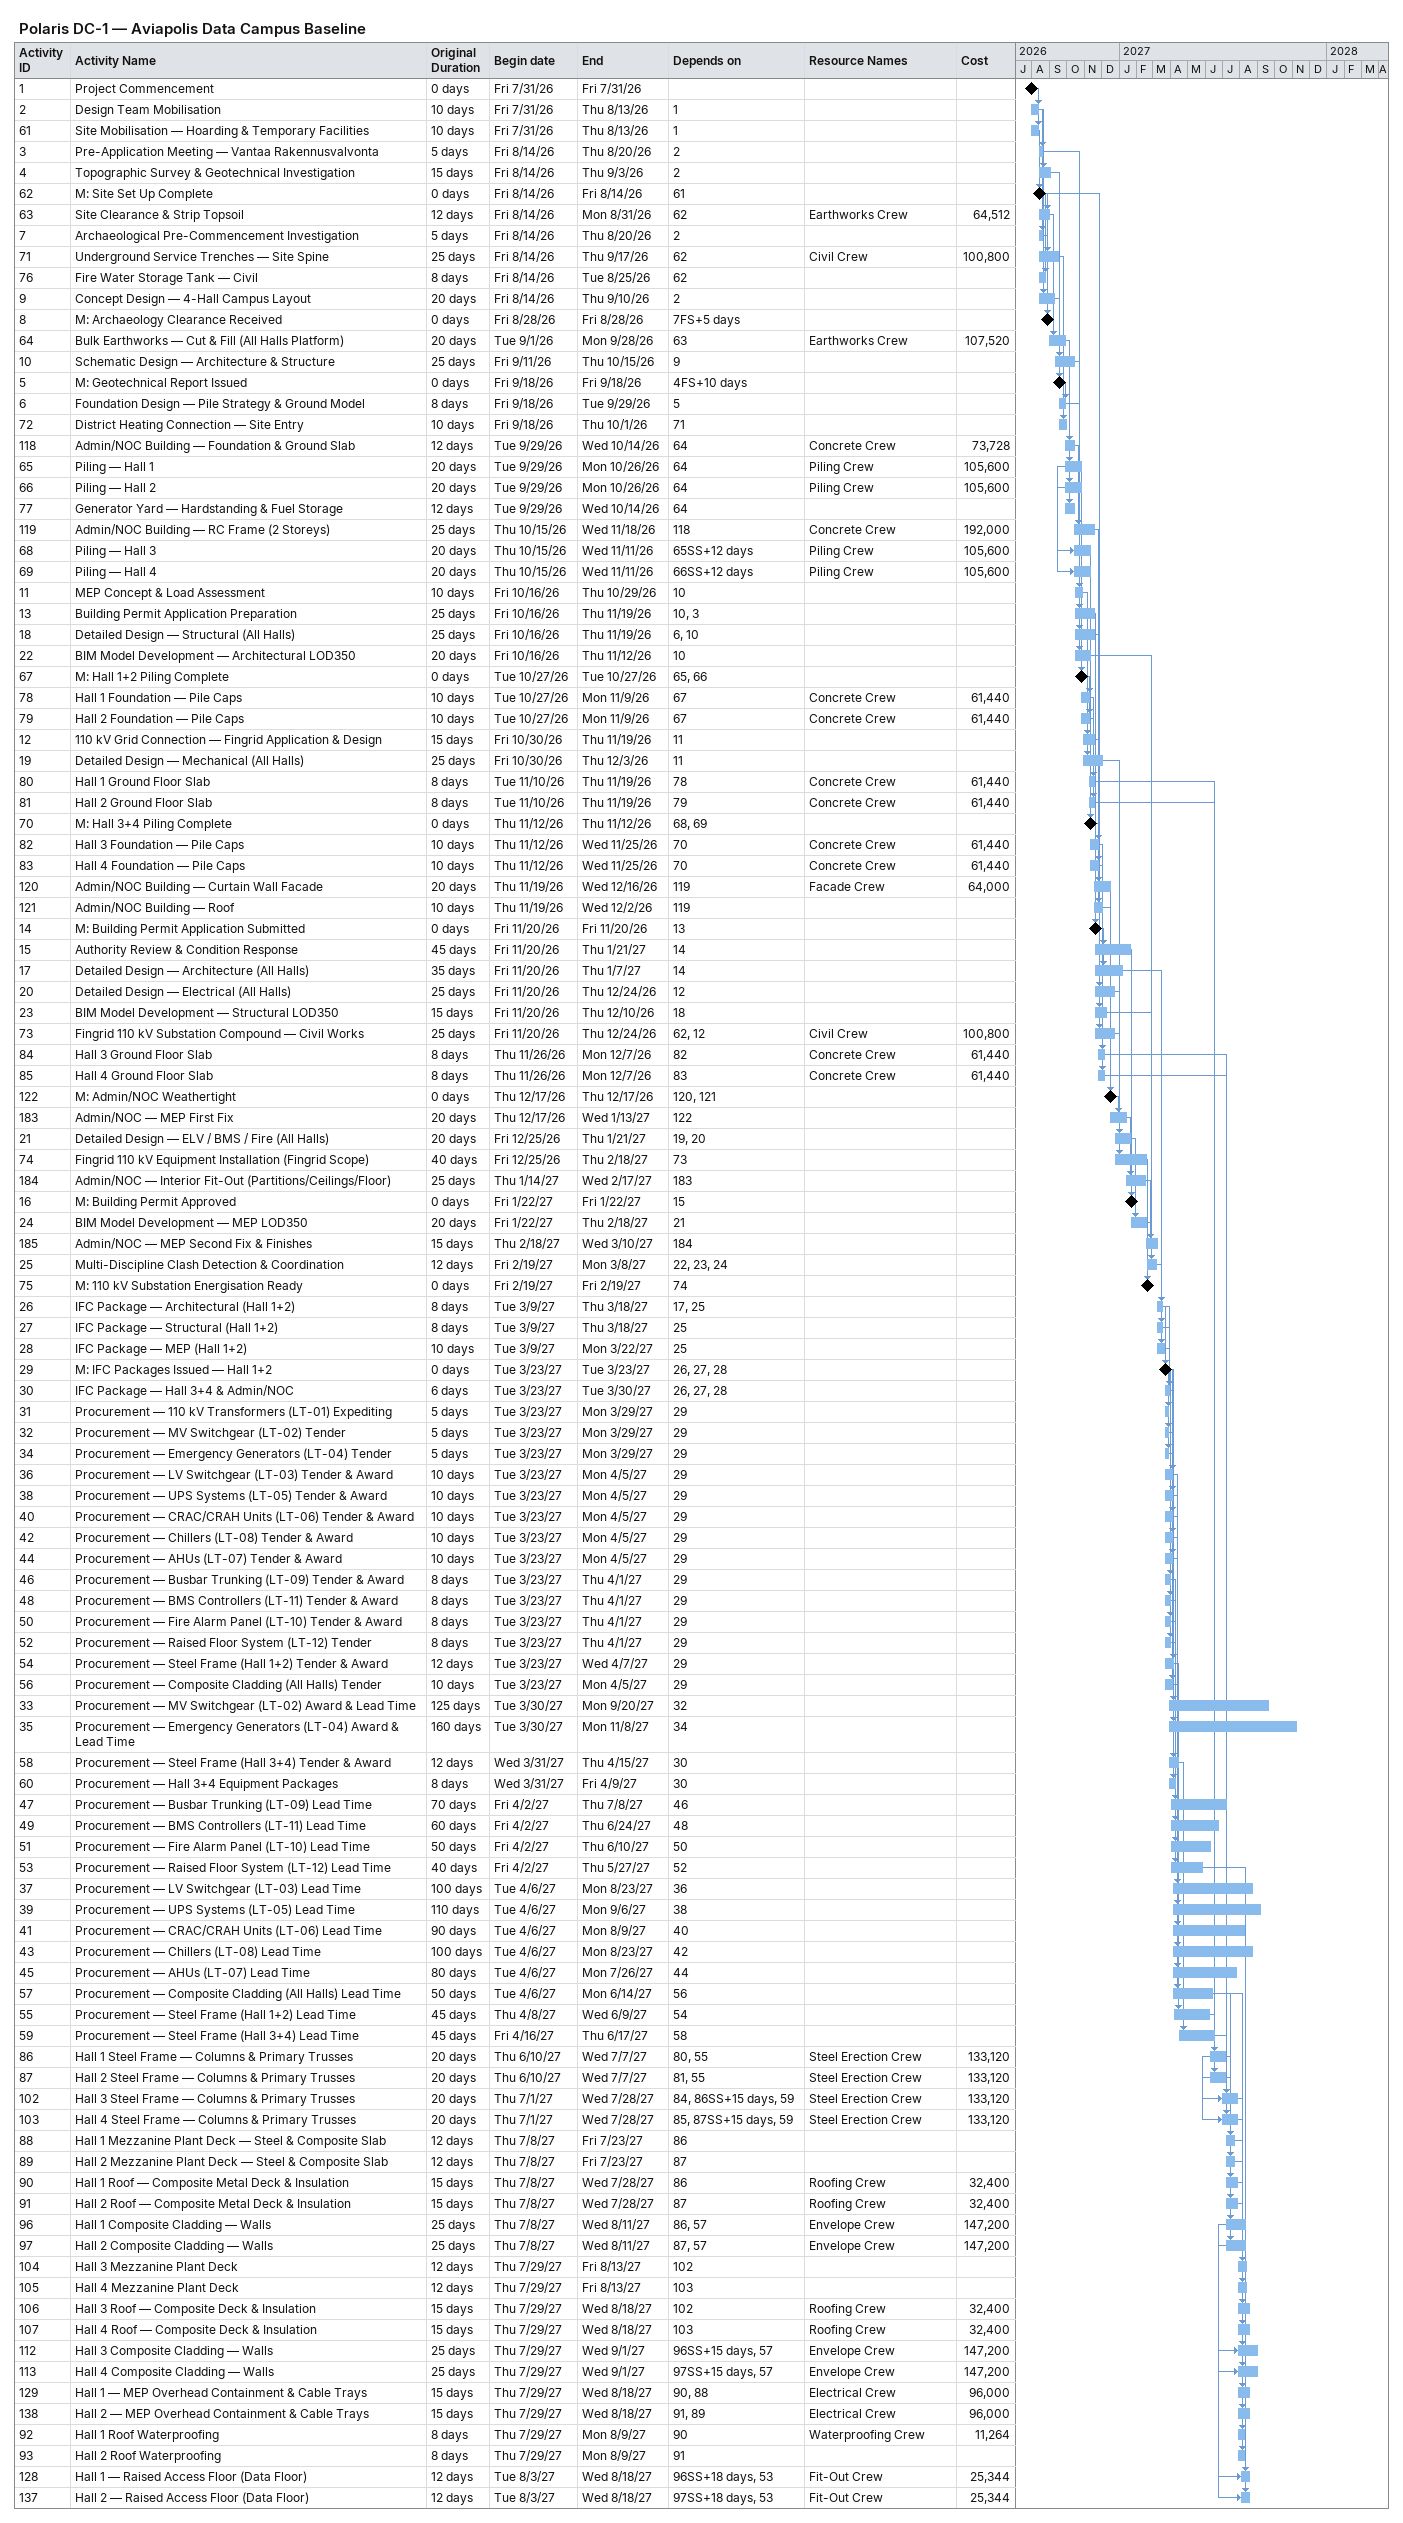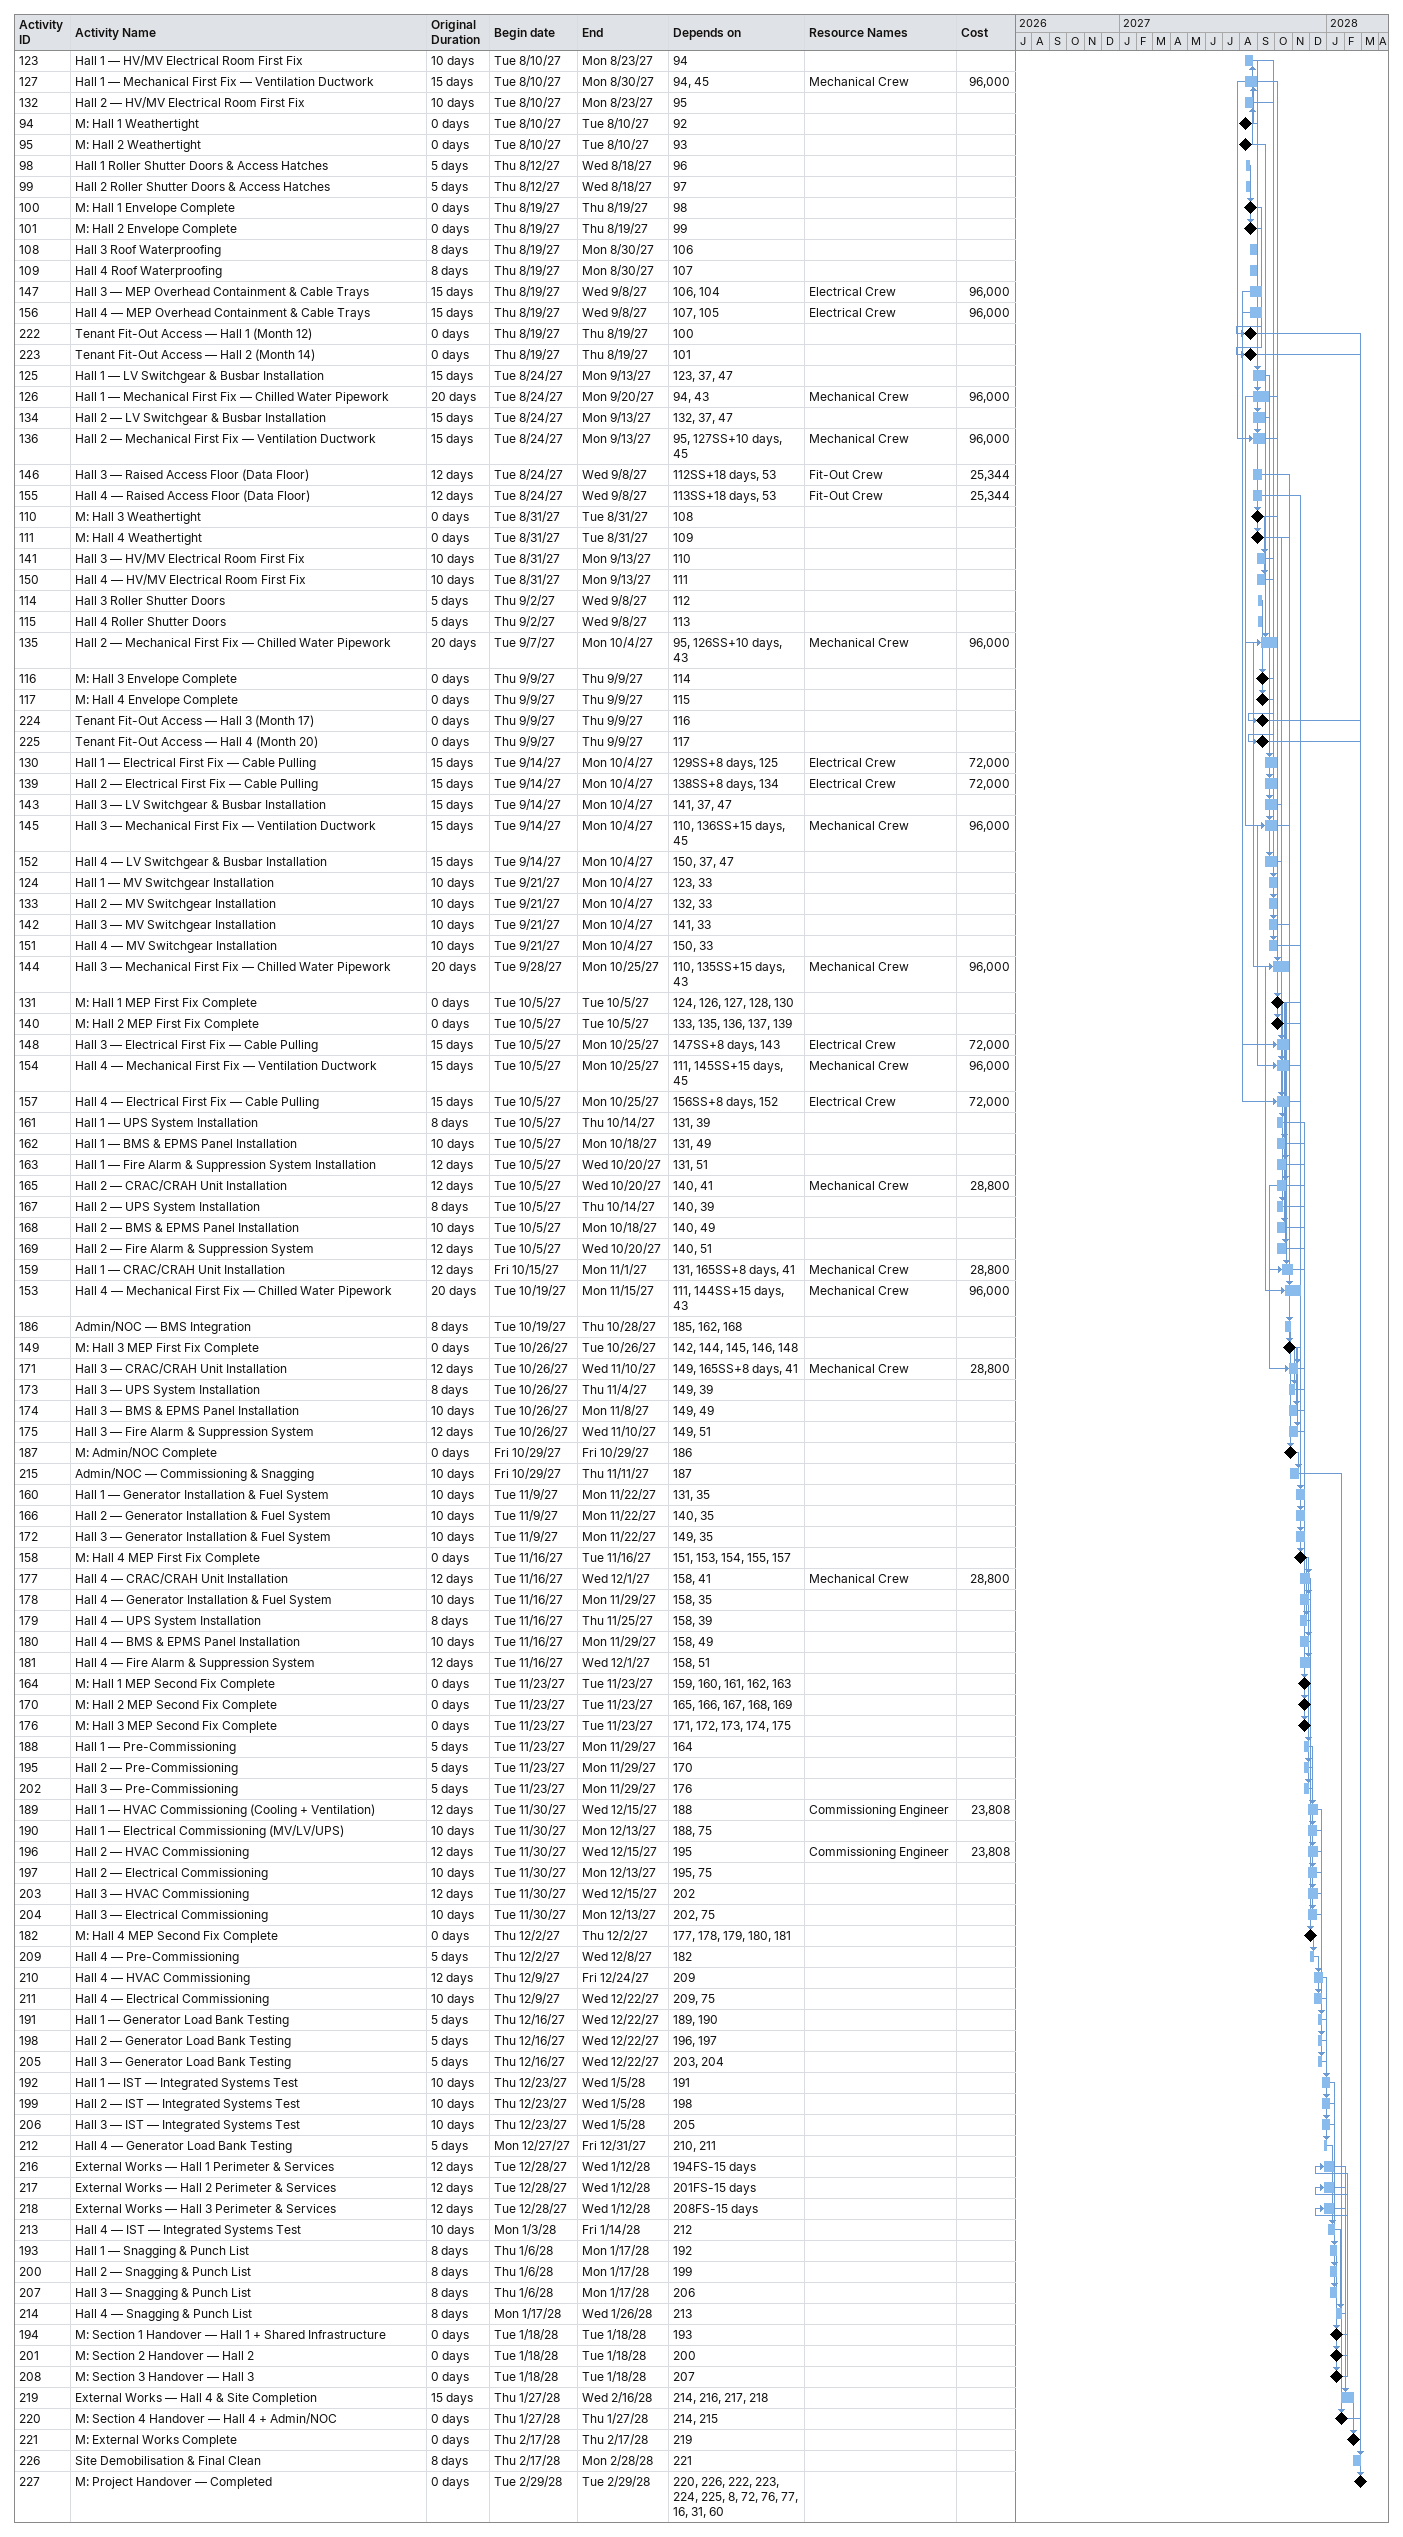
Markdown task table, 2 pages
Polaris DC-1 — Aviapolis Data Campus Baseline

| ID | Task | Original duration | Start | Finish | Predecessors | Resources | Cost |
|---|---|---|---|---|---|---|---|
| 1 | Project Commencement | 0d | 2026-07-31 | 2026-07-31 |  |  |  |
| 2 | Design Team Mobilisation | 10d | 2026-07-31 | 2026-08-13 | 1 |  |  |
| 61 | Site Mobilisation — Hoarding & Temporary Facilities | 10d | 2026-07-31 | 2026-08-13 | 1 |  |  |
| 3 | Pre-Application Meeting — Vantaa Rakennusvalvonta | 5d | 2026-08-14 | 2026-08-20 | 2 |  |  |
| 4 | Topographic Survey & Geotechnical Investigation | 15d | 2026-08-14 | 2026-09-03 | 2 |  |  |
| 62 | M: Site Set Up Complete | 0d | 2026-08-14 | 2026-08-14 | 61 |  |  |
| 63 | Site Clearance & Strip Topsoil | 12d | 2026-08-14 | 2026-08-31 | 62 | Earthworks Crew | 64512 |
| 7 | Archaeological Pre-Commencement Investigation | 5d | 2026-08-14 | 2026-08-20 | 2 |  |  |
| 71 | Underground Service Trenches — Site Spine | 25d | 2026-08-14 | 2026-09-17 | 62 | Civil Crew | 100800 |
| 76 | Fire Water Storage Tank — Civil | 8d | 2026-08-14 | 2026-08-25 | 62 |  |  |
| 9 | Concept Design — 4-Hall Campus Layout | 20d | 2026-08-14 | 2026-09-10 | 2 |  |  |
| 8 | M: Archaeology Clearance Received | 0d | 2026-08-28 | 2026-08-28 | 7FS+5d |  |  |
| 64 | Bulk Earthworks — Cut & Fill (All Halls Platform) | 20d | 2026-09-01 | 2026-09-28 | 63 | Earthworks Crew | 107520 |
| 10 | Schematic Design — Architecture & Structure | 25d | 2026-09-11 | 2026-10-15 | 9 |  |  |
| 5 | M: Geotechnical Report Issued | 0d | 2026-09-18 | 2026-09-18 | 4FS+10d |  |  |
| 6 | Foundation Design — Pile Strategy & Ground Model | 8d | 2026-09-18 | 2026-09-29 | 5 |  |  |
| 72 | District Heating Connection — Site Entry | 10d | 2026-09-18 | 2026-10-01 | 71 |  |  |
| 118 | Admin/NOC Building — Foundation & Ground Slab | 12d | 2026-09-29 | 2026-10-14 | 64 | Concrete Crew | 73728 |
| 65 | Piling — Hall 1 | 20d | 2026-09-29 | 2026-10-26 | 64 | Piling Crew | 105600 |
| 66 | Piling — Hall 2 | 20d | 2026-09-29 | 2026-10-26 | 64 | Piling Crew | 105600 |
| 77 | Generator Yard — Hardstanding & Fuel Storage | 12d | 2026-09-29 | 2026-10-14 | 64 |  |  |
| 119 | Admin/NOC Building — RC Frame (2 Storeys) | 25d | 2026-10-15 | 2026-11-18 | 118 | Concrete Crew | 192000 |
| 68 | Piling — Hall 3 | 20d | 2026-10-15 | 2026-11-11 | 65SS+12d | Piling Crew | 105600 |
| 69 | Piling — Hall 4 | 20d | 2026-10-15 | 2026-11-11 | 66SS+12d | Piling Crew | 105600 |
| 11 | MEP Concept & Load Assessment | 10d | 2026-10-16 | 2026-10-29 | 10 |  |  |
| 13 | Building Permit Application Preparation | 25d | 2026-10-16 | 2026-11-19 | 10, 3 |  |  |
| 18 | Detailed Design — Structural (All Halls) | 25d | 2026-10-16 | 2026-11-19 | 6, 10 |  |  |
| 22 | BIM Model Development — Architectural LOD350 | 20d | 2026-10-16 | 2026-11-12 | 10 |  |  |
| 67 | M: Hall 1+2 Piling Complete | 0d | 2026-10-27 | 2026-10-27 | 65, 66 |  |  |
| 78 | Hall 1 Foundation — Pile Caps | 10d | 2026-10-27 | 2026-11-09 | 67 | Concrete Crew | 61440 |
| 79 | Hall 2 Foundation — Pile Caps | 10d | 2026-10-27 | 2026-11-09 | 67 | Concrete Crew | 61440 |
| 12 | 110 kV Grid Connection — Fingrid Application & Design | 15d | 2026-10-30 | 2026-11-19 | 11 |  |  |
| 19 | Detailed Design — Mechanical (All Halls) | 25d | 2026-10-30 | 2026-12-03 | 11 |  |  |
| 80 | Hall 1 Ground Floor Slab | 8d | 2026-11-10 | 2026-11-19 | 78 | Concrete Crew | 61440 |
| 81 | Hall 2 Ground Floor Slab | 8d | 2026-11-10 | 2026-11-19 | 79 | Concrete Crew | 61440 |
| 70 | M: Hall 3+4 Piling Complete | 0d | 2026-11-12 | 2026-11-12 | 68, 69 |  |  |
| 82 | Hall 3 Foundation — Pile Caps | 10d | 2026-11-12 | 2026-11-25 | 70 | Concrete Crew | 61440 |
| 83 | Hall 4 Foundation — Pile Caps | 10d | 2026-11-12 | 2026-11-25 | 70 | Concrete Crew | 61440 |
| 120 | Admin/NOC Building — Curtain Wall Facade | 20d | 2026-11-19 | 2026-12-16 | 119 | Facade Crew | 64000 |
| 121 | Admin/NOC Building — Roof | 10d | 2026-11-19 | 2026-12-02 | 119 |  |  |
| 14 | M: Building Permit Application Submitted | 0d | 2026-11-20 | 2026-11-20 | 13 |  |  |
| 15 | Authority Review & Condition Response | 45d | 2026-11-20 | 2027-01-21 | 14 |  |  |
| 17 | Detailed Design — Architecture (All Halls) | 35d | 2026-11-20 | 2027-01-07 | 14 |  |  |
| 20 | Detailed Design — Electrical (All Halls) | 25d | 2026-11-20 | 2026-12-24 | 12 |  |  |
| 23 | BIM Model Development — Structural LOD350 | 15d | 2026-11-20 | 2026-12-10 | 18 |  |  |
| 73 | Fingrid 110 kV Substation Compound — Civil Works | 25d | 2026-11-20 | 2026-12-24 | 62, 12 | Civil Crew | 100800 |
| 84 | Hall 3 Ground Floor Slab | 8d | 2026-11-26 | 2026-12-07 | 82 | Concrete Crew | 61440 |
| 85 | Hall 4 Ground Floor Slab | 8d | 2026-11-26 | 2026-12-07 | 83 | Concrete Crew | 61440 |
| 122 | M: Admin/NOC Weathertight | 0d | 2026-12-17 | 2026-12-17 | 120, 121 |  |  |
| 183 | Admin/NOC — MEP First Fix | 20d | 2026-12-17 | 2027-01-13 | 122 |  |  |
| 21 | Detailed Design — ELV / BMS / Fire (All Halls) | 20d | 2026-12-25 | 2027-01-21 | 19, 20 |  |  |
| 74 | Fingrid 110 kV Equipment Installation (Fingrid Scope) | 40d | 2026-12-25 | 2027-02-18 | 73 |  |  |
| 184 | Admin/NOC — Interior Fit-Out (Partitions/Ceilings/Floor) | 25d | 2027-01-14 | 2027-02-17 | 183 |  |  |
| 16 | M: Building Permit Approved | 0d | 2027-01-22 | 2027-01-22 | 15 |  |  |
| 24 | BIM Model Development — MEP LOD350 | 20d | 2027-01-22 | 2027-02-18 | 21 |  |  |
| 185 | Admin/NOC — MEP Second Fix & Finishes | 15d | 2027-02-18 | 2027-03-10 | 184 |  |  |
| 25 | Multi-Discipline Clash Detection & Coordination | 12d | 2027-02-19 | 2027-03-08 | 22, 23, 24 |  |  |
| 75 | M: 110 kV Substation Energisation Ready | 0d | 2027-02-19 | 2027-02-19 | 74 |  |  |
| 26 | IFC Package — Architectural (Hall 1+2) | 8d | 2027-03-09 | 2027-03-18 | 17, 25 |  |  |
| 27 | IFC Package — Structural (Hall 1+2) | 8d | 2027-03-09 | 2027-03-18 | 25 |  |  |
| 28 | IFC Package — MEP (Hall 1+2) | 10d | 2027-03-09 | 2027-03-22 | 25 |  |  |
| 29 | M: IFC Packages Issued — Hall 1+2 | 0d | 2027-03-23 | 2027-03-23 | 26, 27, 28 |  |  |
| 30 | IFC Package — Hall 3+4 & Admin/NOC | 6d | 2027-03-23 | 2027-03-30 | 26, 27, 28 |  |  |
| 31 | Procurement — 110 kV Transformers (LT-01) Expediting | 5d | 2027-03-23 | 2027-03-29 | 29 |  |  |
| 32 | Procurement — MV Switchgear (LT-02) Tender | 5d | 2027-03-23 | 2027-03-29 | 29 |  |  |
| 34 | Procurement — Emergency Generators (LT-04) Tender | 5d | 2027-03-23 | 2027-03-29 | 29 |  |  |
| 36 | Procurement — LV Switchgear (LT-03) Tender & Award | 10d | 2027-03-23 | 2027-04-05 | 29 |  |  |
| 38 | Procurement — UPS Systems (LT-05) Tender & Award | 10d | 2027-03-23 | 2027-04-05 | 29 |  |  |
| 40 | Procurement — CRAC/CRAH Units (LT-06) Tender & Award | 10d | 2027-03-23 | 2027-04-05 | 29 |  |  |
| 42 | Procurement — Chillers (LT-08) Tender & Award | 10d | 2027-03-23 | 2027-04-05 | 29 |  |  |
| 44 | Procurement — AHUs (LT-07) Tender & Award | 10d | 2027-03-23 | 2027-04-05 | 29 |  |  |
| 46 | Procurement — Busbar Trunking (LT-09) Tender & Award | 8d | 2027-03-23 | 2027-04-01 | 29 |  |  |
| 48 | Procurement — BMS Controllers (LT-11) Tender & Award | 8d | 2027-03-23 | 2027-04-01 | 29 |  |  |
| 50 | Procurement — Fire Alarm Panel (LT-10) Tender & Award | 8d | 2027-03-23 | 2027-04-01 | 29 |  |  |
| 52 | Procurement — Raised Floor System (LT-12) Tender | 8d | 2027-03-23 | 2027-04-01 | 29 |  |  |
| 54 | Procurement — Steel Frame (Hall 1+2) Tender & Award | 12d | 2027-03-23 | 2027-04-07 | 29 |  |  |
| 56 | Procurement — Composite Cladding (All Halls) Tender | 10d | 2027-03-23 | 2027-04-05 | 29 |  |  |
| 33 | Procurement — MV Switchgear (LT-02) Award & Lead Time | 125d | 2027-03-30 | 2027-09-20 | 32 |  |  |
| 35 | Procurement — Emergency Generators (LT-04) Award & Lead Time | 160d | 2027-03-30 | 2027-11-08 | 34 |  |  |
| 58 | Procurement — Steel Frame (Hall 3+4) Tender & Award | 12d | 2027-03-31 | 2027-04-15 | 30 |  |  |
| 60 | Procurement — Hall 3+4 Equipment Packages | 8d | 2027-03-31 | 2027-04-09 | 30 |  |  |
| 47 | Procurement — Busbar Trunking (LT-09) Lead Time | 70d | 2027-04-02 | 2027-07-08 | 46 |  |  |
| 49 | Procurement — BMS Controllers (LT-11) Lead Time | 60d | 2027-04-02 | 2027-06-24 | 48 |  |  |
| 51 | Procurement — Fire Alarm Panel (LT-10) Lead Time | 50d | 2027-04-02 | 2027-06-10 | 50 |  |  |
| 53 | Procurement — Raised Floor System (LT-12) Lead Time | 40d | 2027-04-02 | 2027-05-27 | 52 |  |  |
| 37 | Procurement — LV Switchgear (LT-03) Lead Time | 100d | 2027-04-06 | 2027-08-23 | 36 |  |  |
| 39 | Procurement — UPS Systems (LT-05) Lead Time | 110d | 2027-04-06 | 2027-09-06 | 38 |  |  |
| 41 | Procurement — CRAC/CRAH Units (LT-06) Lead Time | 90d | 2027-04-06 | 2027-08-09 | 40 |  |  |
| 43 | Procurement — Chillers (LT-08) Lead Time | 100d | 2027-04-06 | 2027-08-23 | 42 |  |  |
| 45 | Procurement — AHUs (LT-07) Lead Time | 80d | 2027-04-06 | 2027-07-26 | 44 |  |  |
| 57 | Procurement — Composite Cladding (All Halls) Lead Time | 50d | 2027-04-06 | 2027-06-14 | 56 |  |  |
| 55 | Procurement — Steel Frame (Hall 1+2) Lead Time | 45d | 2027-04-08 | 2027-06-09 | 54 |  |  |
| 59 | Procurement — Steel Frame (Hall 3+4) Lead Time | 45d | 2027-04-16 | 2027-06-17 | 58 |  |  |
| 86 | Hall 1 Steel Frame — Columns & Primary Trusses | 20d | 2027-06-10 | 2027-07-07 | 80, 55 | Steel Erection Crew | 133120 |
| 87 | Hall 2 Steel Frame — Columns & Primary Trusses | 20d | 2027-06-10 | 2027-07-07 | 81, 55 | Steel Erection Crew | 133120 |
| 102 | Hall 3 Steel Frame — Columns & Primary Trusses | 20d | 2027-07-01 | 2027-07-28 | 84, 86SS+15d, 59 | Steel Erection Crew | 133120 |
| 103 | Hall 4 Steel Frame — Columns & Primary Trusses | 20d | 2027-07-01 | 2027-07-28 | 85, 87SS+15d, 59 | Steel Erection Crew | 133120 |
| 88 | Hall 1 Mezzanine Plant Deck — Steel & Composite Slab | 12d | 2027-07-08 | 2027-07-23 | 86 |  |  |
| 89 | Hall 2 Mezzanine Plant Deck — Steel & Composite Slab | 12d | 2027-07-08 | 2027-07-23 | 87 |  |  |
| 90 | Hall 1 Roof — Composite Metal Deck & Insulation | 15d | 2027-07-08 | 2027-07-28 | 86 | Roofing Crew | 32400 |
| 91 | Hall 2 Roof — Composite Metal Deck & Insulation | 15d | 2027-07-08 | 2027-07-28 | 87 | Roofing Crew | 32400 |
| 96 | Hall 1 Composite Cladding — Walls | 25d | 2027-07-08 | 2027-08-11 | 86, 57 | Envelope Crew | 147200 |
| 97 | Hall 2 Composite Cladding — Walls | 25d | 2027-07-08 | 2027-08-11 | 87, 57 | Envelope Crew | 147200 |
| 104 | Hall 3 Mezzanine Plant Deck | 12d | 2027-07-29 | 2027-08-13 | 102 |  |  |
| 105 | Hall 4 Mezzanine Plant Deck | 12d | 2027-07-29 | 2027-08-13 | 103 |  |  |
| 106 | Hall 3 Roof — Composite Deck & Insulation | 15d | 2027-07-29 | 2027-08-18 | 102 | Roofing Crew | 32400 |
| 107 | Hall 4 Roof — Composite Deck & Insulation | 15d | 2027-07-29 | 2027-08-18 | 103 | Roofing Crew | 32400 |
| 112 | Hall 3 Composite Cladding — Walls | 25d | 2027-07-29 | 2027-09-01 | 96SS+15d, 57 | Envelope Crew | 147200 |
| 113 | Hall 4 Composite Cladding — Walls | 25d | 2027-07-29 | 2027-09-01 | 97SS+15d, 57 | Envelope Crew | 147200 |
| 129 | Hall 1 — MEP Overhead Containment & Cable Trays | 15d | 2027-07-29 | 2027-08-18 | 90, 88 | Electrical Crew | 96000 |
| 138 | Hall 2 — MEP Overhead Containment & Cable Trays | 15d | 2027-07-29 | 2027-08-18 | 91, 89 | Electrical Crew | 96000 |
| 92 | Hall 1 Roof Waterproofing | 8d | 2027-07-29 | 2027-08-09 | 90 | Waterproofing Crew | 11264 |
| 93 | Hall 2 Roof Waterproofing | 8d | 2027-07-29 | 2027-08-09 | 91 |  |  |
| 128 | Hall 1 — Raised Access Floor (Data Floor) | 12d | 2027-08-03 | 2027-08-18 | 96SS+18d, 53 | Fit-Out Crew | 25344 |
| 137 | Hall 2 — Raised Access Floor (Data Floor) | 12d | 2027-08-03 | 2027-08-18 | 97SS+18d, 53 | Fit-Out Crew | 25344 |
| 123 | Hall 1 — HV/MV Electrical Room First Fix | 10d | 2027-08-10 | 2027-08-23 | 94 |  |  |
| 127 | Hall 1 — Mechanical First Fix — Ventilation Ductwork | 15d | 2027-08-10 | 2027-08-30 | 94, 45 | Mechanical Crew | 96000 |
| 132 | Hall 2 — HV/MV Electrical Room First Fix | 10d | 2027-08-10 | 2027-08-23 | 95 |  |  |
| 94 | M: Hall 1 Weathertight | 0d | 2027-08-10 | 2027-08-10 | 92 |  |  |
| 95 | M: Hall 2 Weathertight | 0d | 2027-08-10 | 2027-08-10 | 93 |  |  |
| 98 | Hall 1 Roller Shutter Doors & Access Hatches | 5d | 2027-08-12 | 2027-08-18 | 96 |  |  |
| 99 | Hall 2 Roller Shutter Doors & Access Hatches | 5d | 2027-08-12 | 2027-08-18 | 97 |  |  |
| 100 | M: Hall 1 Envelope Complete | 0d | 2027-08-19 | 2027-08-19 | 98 |  |  |
| 101 | M: Hall 2 Envelope Complete | 0d | 2027-08-19 | 2027-08-19 | 99 |  |  |
| 108 | Hall 3 Roof Waterproofing | 8d | 2027-08-19 | 2027-08-30 | 106 |  |  |
| 109 | Hall 4 Roof Waterproofing | 8d | 2027-08-19 | 2027-08-30 | 107 |  |  |
| 147 | Hall 3 — MEP Overhead Containment & Cable Trays | 15d | 2027-08-19 | 2027-09-08 | 106, 104 | Electrical Crew | 96000 |
| 156 | Hall 4 — MEP Overhead Containment & Cable Trays | 15d | 2027-08-19 | 2027-09-08 | 107, 105 | Electrical Crew | 96000 |
| 222 | Tenant Fit-Out Access — Hall 1 (Month 12) | 0d | 2027-08-19 | 2027-08-19 | 100 |  |  |
| 223 | Tenant Fit-Out Access — Hall 2 (Month 14) | 0d | 2027-08-19 | 2027-08-19 | 101 |  |  |
| 125 | Hall 1 — LV Switchgear & Busbar Installation | 15d | 2027-08-24 | 2027-09-13 | 123, 37, 47 |  |  |
| 126 | Hall 1 — Mechanical First Fix — Chilled Water Pipework | 20d | 2027-08-24 | 2027-09-20 | 94, 43 | Mechanical Crew | 96000 |
| 134 | Hall 2 — LV Switchgear & Busbar Installation | 15d | 2027-08-24 | 2027-09-13 | 132, 37, 47 |  |  |
| 136 | Hall 2 — Mechanical First Fix — Ventilation Ductwork | 15d | 2027-08-24 | 2027-09-13 | 95, 127SS+10d, 45 | Mechanical Crew | 96000 |
| 146 | Hall 3 — Raised Access Floor (Data Floor) | 12d | 2027-08-24 | 2027-09-08 | 112SS+18d, 53 | Fit-Out Crew | 25344 |
| 155 | Hall 4 — Raised Access Floor (Data Floor) | 12d | 2027-08-24 | 2027-09-08 | 113SS+18d, 53 | Fit-Out Crew | 25344 |
| 110 | M: Hall 3 Weathertight | 0d | 2027-08-31 | 2027-08-31 | 108 |  |  |
| 111 | M: Hall 4 Weathertight | 0d | 2027-08-31 | 2027-08-31 | 109 |  |  |
| 141 | Hall 3 — HV/MV Electrical Room First Fix | 10d | 2027-08-31 | 2027-09-13 | 110 |  |  |
| 150 | Hall 4 — HV/MV Electrical Room First Fix | 10d | 2027-08-31 | 2027-09-13 | 111 |  |  |
| 114 | Hall 3 Roller Shutter Doors | 5d | 2027-09-02 | 2027-09-08 | 112 |  |  |
| 115 | Hall 4 Roller Shutter Doors | 5d | 2027-09-02 | 2027-09-08 | 113 |  |  |
| 135 | Hall 2 — Mechanical First Fix — Chilled Water Pipework | 20d | 2027-09-07 | 2027-10-04 | 95, 126SS+10d, 43 | Mechanical Crew | 96000 |
| 116 | M: Hall 3 Envelope Complete | 0d | 2027-09-09 | 2027-09-09 | 114 |  |  |
| 117 | M: Hall 4 Envelope Complete | 0d | 2027-09-09 | 2027-09-09 | 115 |  |  |
| 224 | Tenant Fit-Out Access — Hall 3 (Month 17) | 0d | 2027-09-09 | 2027-09-09 | 116 |  |  |
| 225 | Tenant Fit-Out Access — Hall 4 (Month 20) | 0d | 2027-09-09 | 2027-09-09 | 117 |  |  |
| 130 | Hall 1 — Electrical First Fix — Cable Pulling | 15d | 2027-09-14 | 2027-10-04 | 129SS+8d, 125 | Electrical Crew | 72000 |
| 139 | Hall 2 — Electrical First Fix — Cable Pulling | 15d | 2027-09-14 | 2027-10-04 | 138SS+8d, 134 | Electrical Crew | 72000 |
| 143 | Hall 3 — LV Switchgear & Busbar Installation | 15d | 2027-09-14 | 2027-10-04 | 141, 37, 47 |  |  |
| 145 | Hall 3 — Mechanical First Fix — Ventilation Ductwork | 15d | 2027-09-14 | 2027-10-04 | 110, 136SS+15d, 45 | Mechanical Crew | 96000 |
| 152 | Hall 4 — LV Switchgear & Busbar Installation | 15d | 2027-09-14 | 2027-10-04 | 150, 37, 47 |  |  |
| 124 | Hall 1 — MV Switchgear Installation | 10d | 2027-09-21 | 2027-10-04 | 123, 33 |  |  |
| 133 | Hall 2 — MV Switchgear Installation | 10d | 2027-09-21 | 2027-10-04 | 132, 33 |  |  |
| 142 | Hall 3 — MV Switchgear Installation | 10d | 2027-09-21 | 2027-10-04 | 141, 33 |  |  |
| 151 | Hall 4 — MV Switchgear Installation | 10d | 2027-09-21 | 2027-10-04 | 150, 33 |  |  |
| 144 | Hall 3 — Mechanical First Fix — Chilled Water Pipework | 20d | 2027-09-28 | 2027-10-25 | 110, 135SS+15d, 43 | Mechanical Crew | 96000 |
| 131 | M: Hall 1 MEP First Fix Complete | 0d | 2027-10-05 | 2027-10-05 | 124, 126, 127, 128, 130 |  |  |
| 140 | M: Hall 2 MEP First Fix Complete | 0d | 2027-10-05 | 2027-10-05 | 133, 135, 136, 137, 139 |  |  |
| 148 | Hall 3 — Electrical First Fix — Cable Pulling | 15d | 2027-10-05 | 2027-10-25 | 147SS+8d, 143 | Electrical Crew | 72000 |
| 154 | Hall 4 — Mechanical First Fix — Ventilation Ductwork | 15d | 2027-10-05 | 2027-10-25 | 111, 145SS+15d, 45 | Mechanical Crew | 96000 |
| 157 | Hall 4 — Electrical First Fix — Cable Pulling | 15d | 2027-10-05 | 2027-10-25 | 156SS+8d, 152 | Electrical Crew | 72000 |
| 161 | Hall 1 — UPS System Installation | 8d | 2027-10-05 | 2027-10-14 | 131, 39 |  |  |
| 162 | Hall 1 — BMS & EPMS Panel Installation | 10d | 2027-10-05 | 2027-10-18 | 131, 49 |  |  |
| 163 | Hall 1 — Fire Alarm & Suppression System Installation | 12d | 2027-10-05 | 2027-10-20 | 131, 51 |  |  |
| 165 | Hall 2 — CRAC/CRAH Unit Installation | 12d | 2027-10-05 | 2027-10-20 | 140, 41 | Mechanical Crew | 28800 |
| 167 | Hall 2 — UPS System Installation | 8d | 2027-10-05 | 2027-10-14 | 140, 39 |  |  |
| 168 | Hall 2 — BMS & EPMS Panel Installation | 10d | 2027-10-05 | 2027-10-18 | 140, 49 |  |  |
| 169 | Hall 2 — Fire Alarm & Suppression System | 12d | 2027-10-05 | 2027-10-20 | 140, 51 |  |  |
| 159 | Hall 1 — CRAC/CRAH Unit Installation | 12d | 2027-10-15 | 2027-11-01 | 131, 165SS+8d, 41 | Mechanical Crew | 28800 |
| 153 | Hall 4 — Mechanical First Fix — Chilled Water Pipework | 20d | 2027-10-19 | 2027-11-15 | 111, 144SS+15d, 43 | Mechanical Crew | 96000 |
| 186 | Admin/NOC — BMS Integration | 8d | 2027-10-19 | 2027-10-28 | 185, 162, 168 |  |  |
| 149 | M: Hall 3 MEP First Fix Complete | 0d | 2027-10-26 | 2027-10-26 | 142, 144, 145, 146, 148 |  |  |
| 171 | Hall 3 — CRAC/CRAH Unit Installation | 12d | 2027-10-26 | 2027-11-10 | 149, 165SS+8d, 41 | Mechanical Crew | 28800 |
| 173 | Hall 3 — UPS System Installation | 8d | 2027-10-26 | 2027-11-04 | 149, 39 |  |  |
| 174 | Hall 3 — BMS & EPMS Panel Installation | 10d | 2027-10-26 | 2027-11-08 | 149, 49 |  |  |
| 175 | Hall 3 — Fire Alarm & Suppression System | 12d | 2027-10-26 | 2027-11-10 | 149, 51 |  |  |
| 187 | M: Admin/NOC Complete | 0d | 2027-10-29 | 2027-10-29 | 186 |  |  |
| 215 | Admin/NOC — Commissioning & Snagging | 10d | 2027-10-29 | 2027-11-11 | 187 |  |  |
| 160 | Hall 1 — Generator Installation & Fuel System | 10d | 2027-11-09 | 2027-11-22 | 131, 35 |  |  |
| 166 | Hall 2 — Generator Installation & Fuel System | 10d | 2027-11-09 | 2027-11-22 | 140, 35 |  |  |
| 172 | Hall 3 — Generator Installation & Fuel System | 10d | 2027-11-09 | 2027-11-22 | 149, 35 |  |  |
| 158 | M: Hall 4 MEP First Fix Complete | 0d | 2027-11-16 | 2027-11-16 | 151, 153, 154, 155, 157 |  |  |
| 177 | Hall 4 — CRAC/CRAH Unit Installation | 12d | 2027-11-16 | 2027-12-01 | 158, 41 | Mechanical Crew | 28800 |
| 178 | Hall 4 — Generator Installation & Fuel System | 10d | 2027-11-16 | 2027-11-29 | 158, 35 |  |  |
| 179 | Hall 4 — UPS System Installation | 8d | 2027-11-16 | 2027-11-25 | 158, 39 |  |  |
| 180 | Hall 4 — BMS & EPMS Panel Installation | 10d | 2027-11-16 | 2027-11-29 | 158, 49 |  |  |
| 181 | Hall 4 — Fire Alarm & Suppression System | 12d | 2027-11-16 | 2027-12-01 | 158, 51 |  |  |
| 164 | M: Hall 1 MEP Second Fix Complete | 0d | 2027-11-23 | 2027-11-23 | 159, 160, 161, 162, 163 |  |  |
| 170 | M: Hall 2 MEP Second Fix Complete | 0d | 2027-11-23 | 2027-11-23 | 165, 166, 167, 168, 169 |  |  |
| 176 | M: Hall 3 MEP Second Fix Complete | 0d | 2027-11-23 | 2027-11-23 | 171, 172, 173, 174, 175 |  |  |
| 188 | Hall 1 — Pre-Commissioning | 5d | 2027-11-23 | 2027-11-29 | 164 |  |  |
| 195 | Hall 2 — Pre-Commissioning | 5d | 2027-11-23 | 2027-11-29 | 170 |  |  |
| 202 | Hall 3 — Pre-Commissioning | 5d | 2027-11-23 | 2027-11-29 | 176 |  |  |
| 189 | Hall 1 — HVAC Commissioning (Cooling + Ventilation) | 12d | 2027-11-30 | 2027-12-15 | 188 | Commissioning Engineer | 23808 |
| 190 | Hall 1 — Electrical Commissioning (MV/LV/UPS) | 10d | 2027-11-30 | 2027-12-13 | 188, 75 |  |  |
| 196 | Hall 2 — HVAC Commissioning | 12d | 2027-11-30 | 2027-12-15 | 195 | Commissioning Engineer | 23808 |
| 197 | Hall 2 — Electrical Commissioning | 10d | 2027-11-30 | 2027-12-13 | 195, 75 |  |  |
| 203 | Hall 3 — HVAC Commissioning | 12d | 2027-11-30 | 2027-12-15 | 202 |  |  |
| 204 | Hall 3 — Electrical Commissioning | 10d | 2027-11-30 | 2027-12-13 | 202, 75 |  |  |
| 182 | M: Hall 4 MEP Second Fix Complete | 0d | 2027-12-02 | 2027-12-02 | 177, 178, 179, 180, 181 |  |  |
| 209 | Hall 4 — Pre-Commissioning | 5d | 2027-12-02 | 2027-12-08 | 182 |  |  |
| 210 | Hall 4 — HVAC Commissioning | 12d | 2027-12-09 | 2027-12-24 | 209 |  |  |
| 211 | Hall 4 — Electrical Commissioning | 10d | 2027-12-09 | 2027-12-22 | 209, 75 |  |  |
| 191 | Hall 1 — Generator Load Bank Testing | 5d | 2027-12-16 | 2027-12-22 | 189, 190 |  |  |
| 198 | Hall 2 — Generator Load Bank Testing | 5d | 2027-12-16 | 2027-12-22 | 196, 197 |  |  |
| 205 | Hall 3 — Generator Load Bank Testing | 5d | 2027-12-16 | 2027-12-22 | 203, 204 |  |  |
| 192 | Hall 1 — IST — Integrated Systems Test | 10d | 2027-12-23 | 2028-01-05 | 191 |  |  |
| 199 | Hall 2 — IST — Integrated Systems Test | 10d | 2027-12-23 | 2028-01-05 | 198 |  |  |
| 206 | Hall 3 — IST — Integrated Systems Test | 10d | 2027-12-23 | 2028-01-05 | 205 |  |  |
| 212 | Hall 4 — Generator Load Bank Testing | 5d | 2027-12-27 | 2027-12-31 | 210, 211 |  |  |
| 216 | External Works — Hall 1 Perimeter & Services | 12d | 2027-12-28 | 2028-01-12 | 194FS-15d |  |  |
| 217 | External Works — Hall 2 Perimeter & Services | 12d | 2027-12-28 | 2028-01-12 | 201FS-15d |  |  |
| 218 | External Works — Hall 3 Perimeter & Services | 12d | 2027-12-28 | 2028-01-12 | 208FS-15d |  |  |
| 213 | Hall 4 — IST — Integrated Systems Test | 10d | 2028-01-03 | 2028-01-14 | 212 |  |  |
| 193 | Hall 1 — Snagging & Punch List | 8d | 2028-01-06 | 2028-01-17 | 192 |  |  |
| 200 | Hall 2 — Snagging & Punch List | 8d | 2028-01-06 | 2028-01-17 | 199 |  |  |
| 207 | Hall 3 — Snagging & Punch List | 8d | 2028-01-06 | 2028-01-17 | 206 |  |  |
| 214 | Hall 4 — Snagging & Punch List | 8d | 2028-01-17 | 2028-01-26 | 213 |  |  |
| 194 | M: Section 1 Handover — Hall 1 + Shared Infrastructure | 0d | 2028-01-18 | 2028-01-18 | 193 |  |  |
| 201 | M: Section 2 Handover — Hall 2 | 0d | 2028-01-18 | 2028-01-18 | 200 |  |  |
| 208 | M: Section 3 Handover — Hall 3 | 0d | 2028-01-18 | 2028-01-18 | 207 |  |  |
| 219 | External Works — Hall 4 & Site Completion | 15d | 2028-01-27 | 2028-02-16 | 214, 216, 217, 218 |  |  |
| 220 | M: Section 4 Handover — Hall 4 + Admin/NOC | 0d | 2028-01-27 | 2028-01-27 | 214, 215 |  |  |
| 221 | M: External Works Complete | 0d | 2028-02-17 | 2028-02-17 | 219 |  |  |
| 226 | Site Demobilisation & Final Clean | 8d | 2028-02-17 | 2028-02-28 | 221 |  |  |
| 227 | M: Project Handover — Completed | 0d | 2028-02-29 | 2028-02-29 | 220, 226, 222, 223, 224, 225, 8, 72, 76, 77, 16, 31, 60 |  |  |
